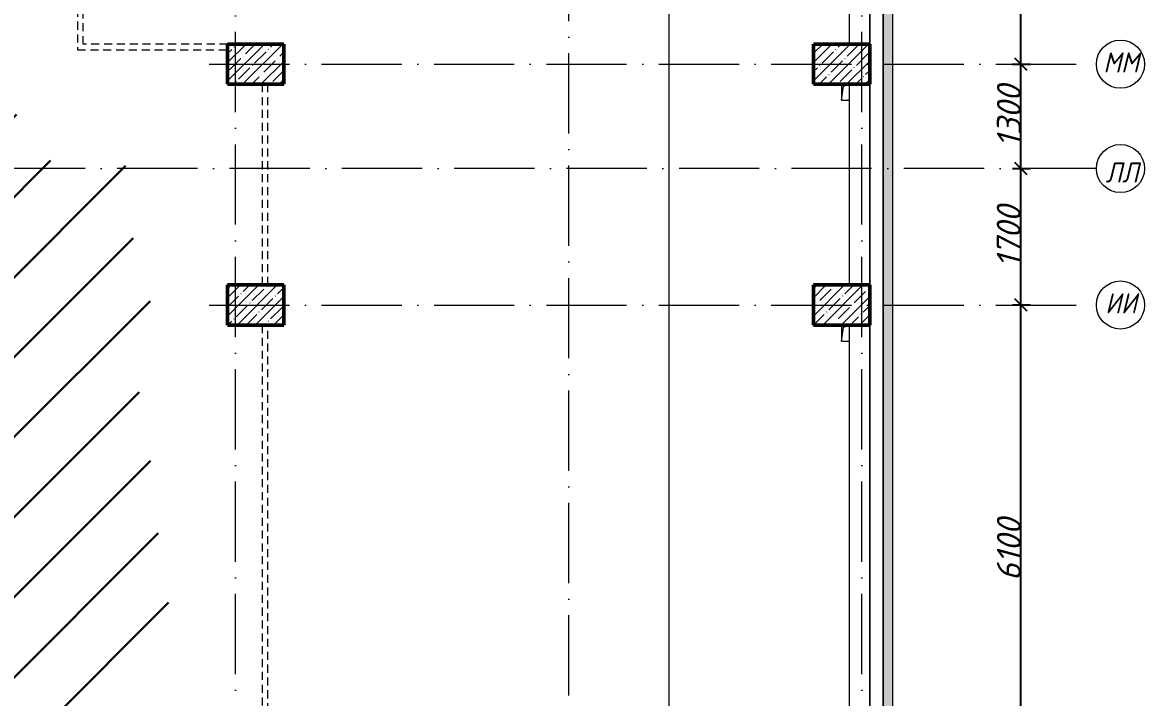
# Model space of a CAD drawing. Header units: millimetres. Extents: x -537608 to 253996, y -217170 to 186033.
# Drawn here: x -93954 to -79973, y 11115 to 19525 of the extents above; entities that cross this region are included whole.
import ezdxf

# ---------------------------------------------------------------- set-up
doc = ezdxf.new("R2010")
doc.units = ezdxf.units.MM
doc.linetypes.add('200_ШТРИХ_ш1п0_6_', pattern=[160, 100, -60])
doc.linetypes.add('50_200_ШТРИХ_1Т_ш5_п1_п1_', pattern=[1400, 1000, -200, 0, -200])
for name, color, linetype, lineweight in [('2) окраска коммуникации', 152, 'Continuous', 30), ('A-____-____-DIMS', 7, 'Continuous', 9), ('A-DETL-____-OTLN-3', 7, '200_ШТРИХ_ш1п0_6_', 9), ('A-GENM-____-OTLN', 7, 'Continuous', 9), ('A-GLAZ-____-OTLN', 7, 'Continuous', 9), ('A-WALL-____-OTLN', 7, 'Continuous', 9), ('S-COLS-____-MCUT', 7, 'Continuous', 50), ('S-COLS-____-OTLN', 7, 'Continuous', 9), ('S-GRID-____-IDEN', 7, 'Continuous', 9), ('S-GRID-____-OTLN-1', 7, '50_200_ШТРИХ_1Т_ш5_п1_п1_', 9)]:
    doc.layers.add(name, color=color, linetype=linetype, lineweight=lineweight)
doc.layers.add('A-GLAZ-____-OTLN-1', color=7, linetype='Continuous', lineweight=9, true_color=0xc0c0c0)
doc.layers.add('G-____-____-SYMB-1', color=9, linetype='Continuous', lineweight=9, true_color=0x808080)
doc.styles.add('ISOCPEUR_I', font='isocpeui.ttf', dxfattribs={"height": 300})
doc.styles.add('ISOCPEUR_I_9', font='isocpeui.ttf', dxfattribs={"width": 0.9, "height": 250})
doc.dimstyles.new('ISO-2_5_0_9К_БОЛЬШОЙ_ОСИ', dxfattribs={"dimscale": 304.8, "dimtxt": 248.995294, "dimasz": 0.492126, "dimexe": 0.393701, "dimexo": 0, "dimgap": 0, "dimtad": 1, "dimdec": 0, "dimzin": 0, "dimdsep": 46, "dimtxsty": 'ISOCPEUR_I', "dimblk1": 'OBLIQUE', "dimblk2": 'OBLIQUE', "dimsah": 1, "dimcen": 0.09, "dimdle": 0.393701, "dimazin": 0, "dimtfac": 1, "dimtdec": 4, "dimtix": 1, "dimtmove": 0, "dimatfit": 3, "dimfxl": 1, "dimtvp": 1, "dimtolj": 1, "dimtzin": 0, "dimarcsym": 2})

# ---------------------------------------------------------------- blocks, each defined once
blk = doc.blocks.new('BSC_Колонна _Прямоугольная - 500х700-V96-АР1_План отверстий 2 этажа в осях 1-64_Ю-ЯЯ')
at = {"layer": 'S-COLS-____-OTLN'}
h = blk.add_hatch(dxfattribs=at)
h.set_pattern_fill('FP_109', color=256, style=0, pattern_type=2)
h.set_pattern_definition([(315, (-64381.04, 93600), (114.04925, 114.04925), []), (315, (-64381.04, 93485.95), (114.04925, 114.04925), [201.613, -40.323, 3.353, -36.97])])
h.paths.add_polyline_path([(-250, 350), (-250, -350), (250, -350), (250, 350)], flags=0)
at = {"layer": 'S-COLS-____-MCUT'}
for p, q in [((250, 350), (-250, 350)), ((-250, 350), (-250, -350)), ((250, -350), (250, 350)), ((-250, -350), (250, -350))]:
    blk.add_line(p, q, dxfattribs=at)
blk = doc.blocks.new('BSC_Колонна _Прямоугольная - 500х700-V105-АР1_План отверстий 2 этажа в осях 1-64_Ю-ЯЯ')
at = {"layer": 'S-COLS-____-OTLN'}
h = blk.add_hatch(dxfattribs=at)
h.set_pattern_fill('FP_118', color=256, style=0, pattern_type=2)
h.set_pattern_definition([(315, (-64381.04, 100900), (114.04925, 114.04925), []), (315, (-64381.04, 100785.95), (114.04925, 114.04925), [201.613, -40.323, 3.353, -36.97])])
h.paths.add_polyline_path([(-250, 350), (-250, -350), (250, -350), (250, 350)], flags=0)
at = {"layer": 'S-COLS-____-MCUT'}
for p, q in [((250, 350), (-250, 350)), ((-250, 350), (-250, -350)), ((250, -350), (250, 350)), ((-250, -350), (250, -350))]:
    blk.add_line(p, q, dxfattribs=at)
blk = doc.blocks.new('BSC_Колонна _Прямоугольная - 500х700-V108-АР1_План отверстий 2 этажа в осях 1-64_Ю-ЯЯ')
at = {"layer": 'S-COLS-____-OTLN'}
h = blk.add_hatch(dxfattribs=at)
h.set_pattern_fill('FP_121', color=256, style=0, pattern_type=2)
h.set_pattern_definition([(315, (-61381.04, 93600), (114.04925, 114.04925), []), (315, (-61381.04, 93485.95), (114.04925, 114.04925), [201.613, -40.323, 3.353, -36.97])])
h.paths.add_polyline_path([(-250, 350), (-250, -350), (250, -350), (250, 350)], flags=0)
at = {"layer": 'S-COLS-____-MCUT'}
for p, q in [((250, 350), (-250, 350)), ((-250, 350), (-250, -350)), ((250, -350), (250, 350)), ((-250, -350), (250, -350))]:
    blk.add_line(p, q, dxfattribs=at)
blk = doc.blocks.new('BSC_Колонна _Прямоугольная - 500х700-V109-АР1_План отверстий 2 этажа в осях 1-64_Ю-ЯЯ')
at = {"layer": 'S-COLS-____-OTLN'}
h = blk.add_hatch(dxfattribs=at)
h.set_pattern_fill('FP_122', color=256, style=0, pattern_type=2)
h.set_pattern_definition([(315, (-61381.04, 100900), (114.04925, 114.04925), []), (315, (-61381.04, 100785.95), (114.04925, 114.04925), [201.613, -40.323, 3.353, -36.97])])
h.paths.add_polyline_path([(-250, 350), (-250, -350), (250, -350), (250, 350)], flags=0)
at = {"layer": 'S-COLS-____-MCUT'}
for p, q in [((250, 350), (-250, 350)), ((-250, 350), (-250, -350)), ((250, -350), (250, 350)), ((-250, -350), (250, -350))]:
    blk.add_line(p, q, dxfattribs=at)
blk = doc.blocks.new('AR_Отверстие прямоугольное _в плите_ - AR_Отверстие прямоугольное _в плите_-V166-АР1_План отверстий 2 этажа в осях 1-64_Ю-ЯЯ')
at = {"layer": 'A-GENM-____-OTLN'}
for p, q in [((-50, 100), (-50, -100)), ((-50, -100), (-25, 75)), ((-25, 75), (50, 100)), ((50, -100), (50, 100)), ((-50, -100), (50, -100))]:
    blk.add_line(p, q, dxfattribs=at)
blk = doc.blocks.new('AR_Отверстие прямоугольное _в плите_ - AR_Отверстие прямоугольное _в плите_-V168-АР1_План отверстий 2 этажа в осях 1-64_Ю-ЯЯ')
at = {"layer": 'A-GENM-____-OTLN'}
for p, q in [((-50, 100), (-50, -100)), ((-50, -100), (-25, 75)), ((-25, 75), (50, 100)), ((-50, -100), (50, -100))]:
    blk.add_line(p, q, dxfattribs=at)
blk = doc.blocks.new('Отлив_СКБ - Отлив витража_120_НВФ-31884153-АР1_План отверстий 2 этажа в осях 1-64_Ю-ЯЯ')
at = {"layer": 'A-GLAZ-____-OTLN-1'}
for points in [[(0, 0), (0, -2), (13700, -2), (13700, 0), (4672, 0)], [(0, -83), (0, -120), (13700, -120), (13700, -2), (0, -2), (0, -63)]]:
    blk.add_hatch(color=256, dxfattribs=at).paths.add_polyline_path(points, flags=0)
at = {"layer": 'A-GLAZ-____-OTLN'}
for p, q in [((0, 0), (13700, 0)), ((13700, -2), (0, -2)), ((0, -120), (0, -83)), ((0, -120), (13700, -120)), ((13700, -83), (13700, -120))]:
    blk.add_line(p, q, dxfattribs=at)
blk = doc.blocks.new('Ось сетки - Круг_Ø6_00__ISO-2_5_0_9K_-25732049-АР1_План отверстий 2 этажа в осях 1-64_Ю-ЯЯ')
at = {"layer": 'S-GRID-____-IDEN'}
blk.add_circle((0, 0), 3, dxfattribs=at)
blk = doc.blocks.new('_Oblique')
at = {"color": 0, "linetype": 'ByBlock', "lineweight": -2}
blk.add_line((-0.5, -0.5), (0.5, 0.5), dxfattribs=at)
blk = doc.blocks.new('*D2204')
at = {"layer": 'A-____-____-DIMS', "color": 0, "lineweight": -2, "transparency": 16777216}
for p, q in [((-81513, 9785), (-81513, 16125)), ((-81619, 16005), (-81393, 16005)), ((-81619, 9905), (-81393, 9905))]:
    blk.add_line(p, q, dxfattribs=at)
at = {"layer": 'Defpoints', "color": 0, "transparency": 16777216}
for p in [(-81619, 16005), (-81513, 16005), (-81619, 9905)]:
    blk.add_point(p, dxfattribs=at)
at = {"layer": 'A-____-____-DIMS', "color": 0, "lineweight": -2, "transparency": 16777216, "xscale": 150, "yscale": 150, "zscale": 150}
for p, rotation in [((-81513, 16005), 90), ((-81513, 9905), 270)]:
    blk.add_blockref('_Oblique', p, dxfattribs=dict(at, rotation=rotation))
at = {"layer": 'A-____-____-DIMS', "color": 0, "transparency": 16777216, "insert": (-81663, 12955), "char_height": 300, "width": 701.02, "attachment_point": 5, "rotation": 90, "style": 'ISOCPEUR_I'}
blk.add_mtext('\\A1;6100', dxfattribs=at)
blk = doc.blocks.new('*D2205')
at = {"layer": 'A-____-____-DIMS', "color": 0, "lineweight": -2, "transparency": 16777216}
for p, q in [((-81513, 15885), (-81513, 17825)), ((-81619, 17705), (-81393, 17705)), ((-81619, 16005), (-81393, 16005))]:
    blk.add_line(p, q, dxfattribs=at)
at = {"layer": 'Defpoints', "color": 0, "transparency": 16777216}
for p in [(-81619, 17705), (-81513, 17705), (-81619, 16005)]:
    blk.add_point(p, dxfattribs=at)
at = {"layer": 'A-____-____-DIMS', "color": 0, "lineweight": -2, "transparency": 16777216, "xscale": 150, "yscale": 150, "zscale": 150}
for p, rotation in [((-81513, 17705), 90), ((-81513, 16005), 270)]:
    blk.add_blockref('_Oblique', p, dxfattribs=dict(at, rotation=rotation))
at = {"layer": 'A-____-____-DIMS', "color": 0, "transparency": 16777216, "insert": (-81665, 16855), "char_height": 300, "width": 701.02, "attachment_point": 5, "rotation": 90, "style": 'ISOCPEUR_I'}
blk.add_mtext('\\A1;1700', dxfattribs=at)
blk = doc.blocks.new('*D2206')
at = {"layer": 'A-____-____-DIMS', "color": 0, "lineweight": -2, "transparency": 16777216}
for p, q in [((-81513, 17585), (-81513, 19125)), ((-81619, 19005), (-81393, 19005)), ((-81619, 17705), (-81393, 17705))]:
    blk.add_line(p, q, dxfattribs=at)
at = {"layer": 'Defpoints', "color": 0, "transparency": 16777216}
for p in [(-81619, 19005), (-81513, 19005), (-81619, 17705)]:
    blk.add_point(p, dxfattribs=at)
at = {"layer": 'A-____-____-DIMS', "color": 0, "lineweight": -2, "transparency": 16777216, "xscale": 150, "yscale": 150, "zscale": 150}
for p, rotation in [((-81513, 19005), 90), ((-81513, 17705), 270)]:
    blk.add_blockref('_Oblique', p, dxfattribs=dict(at, rotation=rotation))
at = {"layer": 'A-____-____-DIMS', "color": 0, "transparency": 16777216, "insert": (-81663, 18355), "char_height": 300, "width": 701.02, "attachment_point": 5, "rotation": 90, "style": 'ISOCPEUR_I'}
blk.add_mtext('\\A1;1300', dxfattribs=at)
blk = doc.blocks.new('*D2207')
at = {"layer": 'A-____-____-DIMS', "color": 0, "lineweight": -2, "transparency": 16777216}
for p, q in [((-81513, 18885), (-81513, 22325)), ((-81619, 22205), (-81393, 22205)), ((-81619, 19005), (-81393, 19005))]:
    blk.add_line(p, q, dxfattribs=at)
at = {"layer": 'Defpoints', "color": 0, "transparency": 16777216}
for p in [(-81619, 22205), (-81513, 22205), (-81619, 19005)]:
    blk.add_point(p, dxfattribs=at)
at = {"layer": 'A-____-____-DIMS', "color": 0, "lineweight": -2, "transparency": 16777216, "xscale": 150, "yscale": 150, "zscale": 150}
for p, rotation in [((-81513, 22205), 90), ((-81513, 19005), 270)]:
    blk.add_blockref('_Oblique', p, dxfattribs=dict(at, rotation=rotation))
at = {"layer": 'A-____-____-DIMS', "color": 0, "transparency": 16777216, "insert": (-81663, 20605), "char_height": 300, "width": 758.48, "attachment_point": 5, "rotation": 90, "style": 'ISOCPEUR_I'}
blk.add_mtext('\\A1;3200', dxfattribs=at)

msp = doc.modelspace()

# ---------------------------------------------------------------- hatches: boundary and pattern name
at = {"layer": '2) окраска коммуникации'}
h = msp.add_hatch(dxfattribs=at)
h.set_pattern_fill('ANSI31', color=5, scale=222)
h.set_pattern_definition([(45, (-124537.44, -12133.2), (-498.404, 498.404), [])])
edge = h.paths.add_edge_path()
edge.add_spline(control_points=[(-109796.4477, 19603.2363), (-109405.6613, 19107.1486), (-108761.3909, 19603.2363), (-107937.5714, 19096.5941), (-107124.3121, 19719.3418), (-105973.0766, 19297.1394), (-105025.7387, 19476.528), (-104061.0659, 19152.9749), (-103149.2498, 19549.1626), (-100993.5717, 19264.9514), (-99394.5926, 19502.6644), (-98286.8285, 19807.5485), (-97136.7694, 19486.1402), (-96003.6246, 19418.533), (-94971.956, 19181.9077), (-94413.8399, 18252.3087), (-94413.8399, 16807.5485), (-94176.2923, 15728.4895), (-94632.9321, 15491.8643), (-93821.1271, 14274.9347), (-94835.883, 13666.4699), (-94345.6117, 12004.82), (-94734.6023, 11294.9437), (-94311.7863, 10707.5485), (-93009.516, 10263.9339), (-92992.6033, 11142.8275), (-92096.6725, 11548.4707), (-92096.6725, 13238.6514), (-92738.9143, 13576.6874), (-92096.6725, 14269.6612), (-92738.9143, 15114.752), (-92096.6725, 15807.7258), (-92823.4779, 16807.5485), (-92096.6725, 17548.6119), (-93309.5707, 18024.6169), (-93309.5707, 17700.7281), (-94024.2719, 17903.5497), (-94024.2719, 18507.5485), (-94091.9227, 19323.3009), (-94091.9227, 19807.5485), (-93686.3314, 21039.9453), (-93855.4569, 21834.3299), (-94362.8348, 22189.2677), (-95022.4271, 22375.1875), (-96003.3592, 22375.1875), (-96832.0769, 22358.2857), (-97660.7947, 22578.0091), (-98032.8726, 23304.7872), (-97863.7456, 24538.6186), (-97204.1548, 25557.5485), (-95461.5629, 25829.2748), (-94954.1834, 26944.7936), (-94700.4944, 27874.3926), (-94328.4181, 28195.5275), (-94497.5436, 29158.9302), (-93702.6512, 29192.7338), (-92890.8446, 29378.6536), (-92958.4954, 30663.1904), (-93499.3899, 31262.2493), (-92349.3324, 32935.5282), (-93397.9153, 33611.6002), (-92349.3324, 34575.0036), (-93093.4882, 35521.5044), (-92096.6725, 37059.5682), (-92096.6725, 37059.5682), (-92364.3144, 38251.0368), (-93057.7305, 39417.2617), (-94224.7007, 38774.9933), (-95205.6328, 39282.0473), (-96372.603, 38690.4843), (-98030.0385, 39518.6725), (-99044.796, 39214.4401), (-100296.3282, 38470.7602), (-99517.6765, 36837.5485), (-100160.3545, 35574.8853), (-98908.8223, 34374.8575), (-100278.7435, 32716.5485), (-99077.9478, 31281.8273), (-100177.604, 30365.5485), (-99095.1973, 28759.0309), (-100111.1343, 27453.1256), (-99755.9707, 26540.4284), (-99942.0089, 25965.7665), (-100770.7266, 25678.4359), (-102174.4731, 26202.3924), (-102732.5892, 25661.5341), (-103831.9102, 26286.9014), (-104203.9865, 25644.6323), (-105151.0932, 26337.6068), (-106346.6725, 24924.7495), (-104916.4898, 23238.2601), (-105406.955, 22181.3397), (-104798.1024, 21750.5485), (-105609.9075, 21237.5485), (-105609.9075, 20348.0516), (-106709.2269, 20263.5426), (-107030.5667, 20669.1858), (-107740.8955, 20297.3462), (-108248.275, 20990.3207), (-108958.6038, 20500.1678), (-109702.7596, 20314.248), (-109796.4477, 19603.2363)], knot_values=[0, 0, 0, 0, 1, 2, 3, 4, 5, 6, 7, 8, 9, 10, 11, 12, 13, 14, 15, 16, 17, 18, 19, 20, 21, 22, 23, 24, 25, 26, 27, 28, 29, 30, 31, 32, 33, 34, 35, 36, 37, 38, 39, 40, 41, 42, 43, 44, 45, 46, 47, 48, 49, 50, 51, 52, 53, 54, 55, 56, 57, 58, 59, 60, 61, 62, 63, 64, 65, 66, 67, 68, 69, 70, 71, 72, 73, 74, 75, 76, 77, 78, 79, 80, 81, 82, 83, 84, 85, 86, 87, 88, 89, 90, 91, 92, 93, 94, 95, 96, 97, 98, 99, 99, 99, 99], degree=3, periodic=0)
edge = h.paths.add_edge_path(flags=16)
edge.add_arc((-101992.4495, 21054.5161), 1274.5672, 125.00000005, 234.99999995, ccw=False)
edge.add_arc((-102056.9899, 23050.4715), 1162.0444, 125.00000005, 234.99999995, ccw=False)
edge.add_arc((-101314.1845, 23739.4222), 1433.6455, 59.43173918, 169.43173908, ccw=False)
edge.add_arc((-101696.08, 23285.0083), 2021.4887, -53.3391216, 56.66087831, ccw=False)
edge.add_arc((-101432.1512, 21092.0497), 1102.6336, -78.79029658, 31.20970332, ccw=False)
edge.add_arc((-101970.655, 20537.6075), 919.0678, 215.00000005, 324.99999995, ccw=False)
edge = h.paths.add_edge_path(flags=16)
edge.add_arc((-96550.6013, 29272.3181), 1174.7616, 125.00000005, 234.99999995, ccw=False)
edge.add_arc((-95978.8453, 32013.487), 2171.5877, 125.00000005, 234.99999995, ccw=False)
edge.add_arc((-96310.0507, 35098.1976), 1594.1487, 125.00000005, 234.99999995, ccw=False)
edge.add_arc((-96112.4881, 36410.2191), 1111.9458, 70.31799188, 180.31799178, ccw=False)
edge.add_arc((-95890.6898, 36311.381), 1155.9508, -27.59113456, 82.40886534, ccw=False)
edge.add_arc((-95767.891, 34488.2427), 1572.0517, -54.99999995, 54.99999995, ccw=False)
edge.add_arc((-95921.7966, 31692.944), 1840.3779, -54.99999995, 54.99999995, ccw=False)
edge.add_arc((-95987.1671, 29572.8705), 1277.4016, -81.34673665, 28.65326325, ccw=False)
edge.add_arc((-96509.6966, 28810.4622), 872.5123, 215.00000005, 324.99999995, ccw=False)

# ---------------------------------------------------------------- linework, layer by layer
at = {"layer": 'A-DETL-____-OTLN-3'}
for p, q in [((-93267.6725, 29774.5485), (-93267.6725, 19184.5485)), ((-93197.6725, 19254.5485), (-93197.6725, 25049.8716)), ((-93267.6725, 19184.5485), (-91397.6725, 19184.5485)), ((-91397.6725, 19254.5485), (-93197.6725, 19254.5485)), ((-90967.6725, 18754.5485), (-90967.6725, 16254.5485)), ((-90897.6725, 16254.5485), (-90897.6725, 18754.5485)), ((-90967.6725, 15754.5485), (-90967.6725, 10304.5485)), ((-90897.6725, 10304.5485), (-90897.6725, 15754.5485))]:
    msp.add_line(p, q, dxfattribs=at)
at = {"layer": 'A-WALL-____-OTLN'}
for p, q in [((-83647.6725, 19254.5485), (-83647.6725, 24104.5485)), ((-83397.6725, 19254.5485), (-83397.6725, 24104.5485)), ((-83397.6725, 24104.5485), (-83397.6725, 19254.5485)), ((-83647.6725, 16254.5485), (-83647.6725, 18754.5485)), ((-83397.6725, 16254.5485), (-83397.6725, 18754.5485)), ((-83397.6725, 18754.5485), (-83397.6725, 16254.5485)), ((-83647.6725, 10404.5485), (-83647.6725, 15754.5485)), ((-83397.6725, 10404.5485), (-83397.6725, 15754.5485)), ((-83397.6725, 15754.5485), (-83397.6725, 10404.5485))]:
    msp.add_line(p, q, dxfattribs=at)
at = {"layer": 'G-____-____-SYMB-1'}
msp.add_line((-85899.4725, 41312.058), (-85899.4725, 29.8327), dxfattribs=at)
at = {"layer": 'S-GRID-____-OTLN-1'}
for p, q in [((-91297.6725, -5395.4515), (-91297.6725, 45516.3579)), ((-87147.6725, 4140.1889), (-87147.6725, 45516.3579)), ((-83497.6725, -5395.4515), (-83497.6725, 45516.3579)), ((-91626.4082, 19004.5485), (-80573.2659, 19004.5485)), ((-80573.2659, 17704.5485), (-189316.4427, 17704.5485)), ((-91626.4082, 16004.5485), (-80573.2659, 16004.5485))]:
    msp.add_line(p, q, dxfattribs=at)

# ---------------------------------------------------------------- block references
at = {"layer": 'A-GENM-____-OTLN'}
for name, p in [('AR_Отверстие прямоугольное _в плите_ - AR_Отверстие прямоугольное _в плите_-V168-АР1_План отверстий 2 этажа в осях 1-64_Ю-ЯЯ', (-83697.6725, 18654.5485)), ('AR_Отверстие прямоугольное _в плите_ - AR_Отверстие прямоугольное _в плите_-V166-АР1_План отверстий 2 этажа в осях 1-64_Ю-ЯЯ', (-83697.8124, 15654.5485))]:
    msp.add_blockref(name, p, dxfattribs=at)
at = {"layer": 'A-GLAZ-____-OTLN', "rotation": 90}
msp.add_blockref('Отлив_СКБ - Отлив витража_120_НВФ-31884153-АР1_План отверстий 2 этажа в осях 1-64_Ю-ЯЯ', (-83230.6725, 10404.5485), dxfattribs=at)
at = {"layer": 'S-COLS-____-OTLN', "rotation": 89.9999999999999}
for name, p in [('BSC_Колонна _Прямоугольная - 500х700-V96-АР1_План отверстий 2 этажа в осях 1-64_Ю-ЯЯ', (-91047.6725, 19004.5485)), ('BSC_Колонна _Прямоугольная - 500х700-V105-АР1_План отверстий 2 этажа в осях 1-64_Ю-ЯЯ', (-83747.6725, 19004.5485)), ('BSC_Колонна _Прямоугольная - 500х700-V108-АР1_План отверстий 2 этажа в осях 1-64_Ю-ЯЯ', (-91047.6725, 16004.5485)), ('BSC_Колонна _Прямоугольная - 500х700-V109-АР1_План отверстий 2 этажа в осях 1-64_Ю-ЯЯ', (-83747.6725, 16004.5485))]:
    msp.add_blockref(name, p, dxfattribs=at)
at = {"layer": 'S-GRID-____-IDEN', "xscale": 99.99999999999993, "yscale": 99.99999999999993, "zscale": 99.99999999999993}
for p, rotation in [((-80273.2659, 19004.5485), 269.9999999999995), ((-80273.2659, 17704.5485), 89.9999999999998), ((-80273.2659, 16004.5485), 269.9999999999995)]:
    msp.add_blockref('Ось сетки - Круг_Ø6_00__ISO-2_5_0_9K_-25732049-АР1_План отверстий 2 этажа в осях 1-64_Ю-ЯЯ', p, dxfattribs=dict(at, rotation=rotation))

# ---------------------------------------------------------------- texts
at = {"layer": 'S-GRID-____-IDEN', "char_height": 250, "attachment_point": 1, "style": 'ISOCPEUR_I_9'}
for s, insert, width in [('ММ', (-80487.3454, 19151.181), 505.063125), ('ЛЛ', (-80458.3364, 17780.6244), 447.341625), ('ИИ', (-80463.4954, 16151.181), 447.341625)]:
    msp.add_mtext(s, dxfattribs=dict(at, insert=insert, width=width))

# ---------------------------------------------------------------- dimensions: what is measured, and where the dimension line sits
at = {"layer": 'A-____-____-DIMS'}
for base, p1, p2, override, picture, middle in [((-81513.431, 22204.5485), (-81619.4971, 19004.5485), (-81619.4971, 22204.5485), {"dimpost": '<>', "dimfxl": 3200}, '*D2207', (-81663.431, 20604.5485)), ((-81513.431, 19004.5485), (-81619.4971, 17704.5485), (-81619.4971, 19004.5485), {"dimpost": '<>', "dimfxl": 1300}, '*D2206', (-81663.431, 18354.5485)), ((-81513.431, 17704.5485), (-81619.4971, 16004.5485), (-81619.4971, 17704.5485), {"dimpost": '<>', "dimfxl": 1700}, '*D2205', (-81665.3629, 16854.5485)), ((-81513.431, 16004.5485), (-81619.4971, 9904.5485), (-81619.4971, 16004.5485), {"dimpost": '<>', "dimfxl": 6100}, '*D2204', (-81663.431, 12954.5485))]:
    dim = msp.add_linear_dim(base=base, p1=p1, p2=p2, angle=90, dimstyle='ISO-2_5_0_9К_БОЛЬШОЙ_ОСИ', override=override, dxfattribs=at)
    dim.commit()
    dim.dimension.update_dxf_attribs({"geometry": picture, "text_midpoint": middle})

doc.saveas('drawing.dxf')
